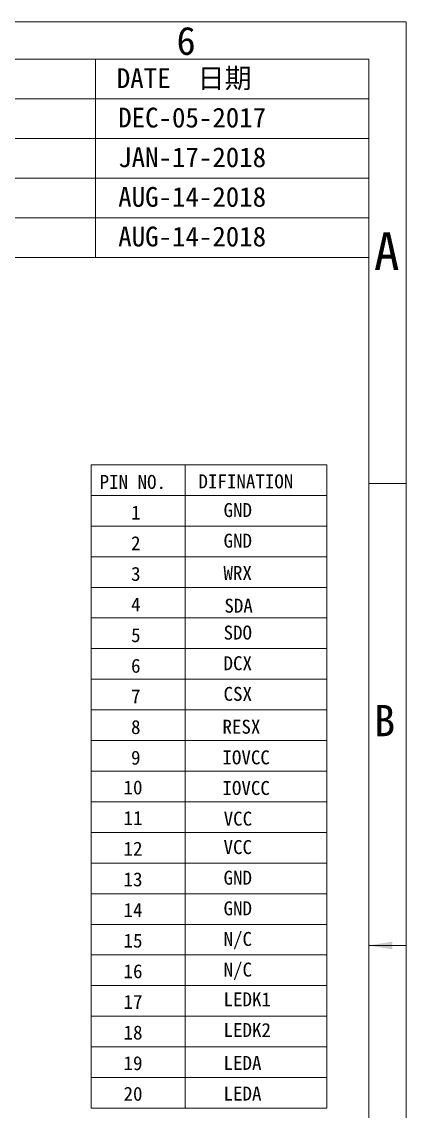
# Model space of a CAD drawing. Header units: millimetres. Extents: x 0 to 181, y 0 to 125.
# Drawn here: x 155.1 to 181.1, y 51.4 to 125.2 of the extents above; entities that cross this region are included whole.
import ezdxf

# ---------------------------------------------------------------- set-up
doc = ezdxf.new("R2010")
doc.units = ezdxf.units.MM
doc.layers.add('DIM', color=5, linetype='Continuous')
doc.styles.add('宋体', font='')
doc.styles.get('宋体').set_extended_font_data('SimSun')

msp = doc.modelspace()

# ---------------------------------------------------------------- linework, layer by layer
at = {"lineweight": 13}
for p, q in [((181.1497, 125.2158), (0, 125.2158)), ((181.1497, 125.2158), (181.1497, 0)), ((178.6072, 122.6733), (2.5425, 122.6733)), ((160.0678, 122.6733), (160.0678, 109.2379)), ((178.6072, 122.6733), (178.6072, 107.3405)), ((178.6072, 2.5425), (178.6072, 122.6733)), ((178.6072, 119.9862), (112.0589, 119.9862)), ((178.6072, 117.2991), (112.0589, 117.2991)), ((178.6072, 114.6121), (112.0589, 114.6121)), ((178.6072, 114.6121), (178.6072, 56.2772)), ((178.6072, 111.925), (112.0589, 111.925)), ((181.1497, 111.7461), (181.1497, 0)), ((178.6072, 109.2379), (112.0589, 109.2379)), ((178.6072, 93.9118), (181.1497, 93.9118)), ((178.6072, 62.6079), (181.1497, 62.6079))]:
    msp.add_line(p, q, dxfattribs=at)
msp.add_solid([(180.1963, 62.343), (180.1963, 62.8727), (178.6072, 62.6079)], dxfattribs=at)
at = {"layer": 'DIM', "lineweight": 13}
for p, q in [((175.7541, 95.1895), (159.771, 95.1895)), ((159.771, 51.5794), (159.771, 95.1895)), ((166.1389, 95.1895), (166.1389, 51.5794)), ((175.7541, 95.1895), (175.7541, 51.5794))]:
    msp.add_line(p, q, dxfattribs=at)
for points in [[(175.7541, 93.1128), (159.771, 93.1128)], [(175.7541, 91.0361), (159.771, 91.0361)], [(175.7541, 88.9595), (159.771, 88.9595)], [(175.7541, 86.8828), (159.771, 86.8828)], [(175.7541, 84.8061), (159.771, 84.8061)], [(175.7541, 82.7295), (159.771, 82.7295)], [(175.7541, 80.6528), (159.771, 80.6528)], [(175.7541, 78.5761), (159.771, 78.5761)], [(175.7541, 76.4994), (159.771, 76.4994)], [(175.7541, 74.4228), (159.771, 74.4228)], [(175.7541, 72.3461), (159.771, 72.3461)], [(175.7541, 70.2694), (159.771, 70.2694)], [(175.7541, 68.1927), (159.771, 68.1927)], [(175.7541, 66.1161), (159.771, 66.1161)], [(175.7541, 64.0394), (159.771, 64.0394)], [(175.7541, 61.9627), (159.771, 61.9627)], [(175.7541, 59.8861), (159.771, 59.8861)], [(175.7541, 57.8094), (159.771, 57.8094)], [(175.7541, 55.7327), (159.771, 55.7327)], [(175.7541, 53.656), (159.771, 53.656)], [(175.7541, 51.5794), (159.771, 51.5794)]]:
    msp.add_lwpolyline(points, dxfattribs=at)

# ---------------------------------------------------------------- texts
at = {"lineweight": 13, "style": '宋体'}
for s, height, p in [('6', 1.9068, (165.5598, 122.9727)), ('DATE  日期', 1.34354, (161.5026, 120.7209)), ('A', 2.5425, (178.9605, 108.3991)), ('B', 2.1187, (178.9605, 76.7904))]:
    msp.add_text(s, height=height, dxfattribs=at).set_placement(p)
at = {"lineweight": 13, "style": '宋体', "flags": 8}
for tag, p in [('DEC-05-2017', (161.5984, 118.051)), ('JAN-17-2018', (161.5984, 115.3639)), ('AUG-14-2018', (161.5984, 112.6769)), ('AUG-14-2018', (161.5984, 109.9898))]:
    msp.add_attdef(tag, p, 'DEC-23-2004', height=1.34185, dxfattribs=at)
at = {"layer": 'DIM', "lineweight": 13, "style": '宋体'}
for s, height, p in [('DIFINATION', 0.94647, (167.0444, 93.593)), ('PIN NO.', 0.94647, (160.3363, 93.5532)), ('1', 0.9465, (162.4705, 91.4766)), ('GND', 0.94647, (168.7493, 91.6493)), ('2', 0.9465, (162.4705, 89.3999)), ('GND', 0.94647, (168.7493, 89.5726)), ('3', 0.9465, (162.4705, 87.3232)), ('WRX', 0.94647, (168.7421, 87.3871)), ('4', 0.9465, (162.4705, 85.2465)), ('SDA', 0.94647, (168.8043, 85.1646)), ('SDO', 0.94647, (168.7493, 83.3426)), ('5', 0.9465, (162.4705, 83.1699)), ('6', 0.9465, (162.4705, 81.0932)), ('DCX', 0.94647, (168.7493, 81.266)), ('7', 0.9465, (162.4705, 79.0165)), ('CSX', 0.94647, (168.7493, 79.1893)), ('8', 0.9465, (162.4705, 76.9399)), ('RESX', 0.94647, (168.673, 76.9622)), ('9', 0.9465, (162.4705, 74.8632)), ('IOVCC', 0.94647, (168.673, 74.8855)), ('10', 0.94647, (161.9609, 72.848)), ('IOVCC', 0.94647, (168.673, 72.8088)), ('11', 0.94647, (161.9609, 70.7714)), ('VCC', 0.94647, (168.7563, 70.7321)), ('12', 0.94647, (161.9609, 68.6947)), ('VCC', 0.94647, (168.7493, 68.8059)), ('13', 0.94647, (161.9609, 66.618)), ('GND', 0.94647, (168.7493, 66.7293)), ('14', 0.94647, (161.9609, 64.5413)), ('GND', 0.94647, (168.7493, 64.6526)), ('N/C', 0.94647, (168.7493, 62.5759)), ('15', 0.94647, (161.9609, 62.4647)), ('16', 0.94647, (161.9609, 60.388)), ('N/C', 0.94647, (168.7493, 60.4992)), ('17', 0.94647, (161.9609, 58.3113)), ('LEDK1', 0.94647, (168.7493, 58.4832)), ('18', 0.94647, (161.9609, 56.2346)), ('LEDK2', 0.94647, (168.7493, 56.4066)), ('19', 0.94647, (161.9609, 54.158)), ('LEDA', 0.94647, (168.7493, 54.1745)), ('20', 0.94647, (161.9609, 52.0813)), ('LEDA', 0.94647, (168.7493, 52.0978))]:
    msp.add_text(s, height=height, dxfattribs=at).set_placement(p)

doc.saveas('drawing.dxf')
